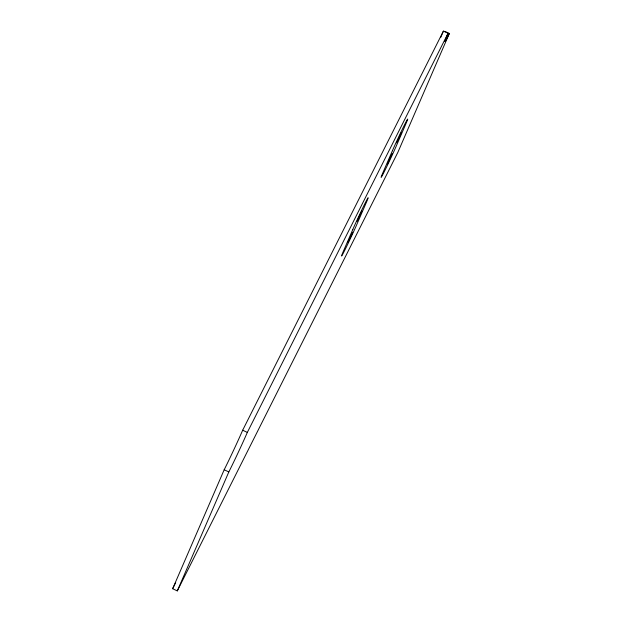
<?xml version="1.0" encoding="UTF-8"?>
<svg xmlns="http://www.w3.org/2000/svg" width="622" height="622" viewBox="0 0 622 622"><rect width="100%" height="100%" fill="white"/><g stroke="black" fill="none" stroke-linecap="round" stroke-linejoin="round"><path stroke-width="0.93" d="M172.644 588.723L224.184 469.75A30.859 0.886 -64.9 0 0 242.673 430.222L443.408 31.1L448.065 33.277A30.859 0.886 -64.9 0 0 449.356 33.479L397.816 152.452L177.301 590.9L172.644 588.723L175.707 582.643M177.301 590.9L228.834 471.927A30.859 0.886 -64.9 0 0 247.331 432.407L448.065 33.277M356.974 221.564L361.903 211.029M347.799 242.751L352.728 232.216M396.525 142.92L401.462 132.385M387.35 164.107L392.28 153.572M444.699 31.302L449.356 33.479M242.673 430.222L247.331 432.407M224.184 469.75L228.834 471.927M440.874 37.203A30.859 0.886 -64.9 0 1 443.408 31.1M352.845 229.401L343.671 250.588A20.573 0.591 -64.9 0 0 344.526 250.72A20.573 0.591 -64.9 0 0 356.857 224.379L366.031 203.192A20.573 0.591 -64.9 0 0 365.176 203.052A20.573 0.591 -64.9 0 0 352.845 229.401M392.404 150.757L383.222 171.944A20.573 0.591 -64.9 0 0 384.077 172.076A20.573 0.591 -64.9 0 0 396.408 145.727L405.583 124.548A20.573 0.591 -64.9 0 0 404.728 124.408A20.573 0.591 -64.9 0 0 392.404 150.757"/></g></svg>
